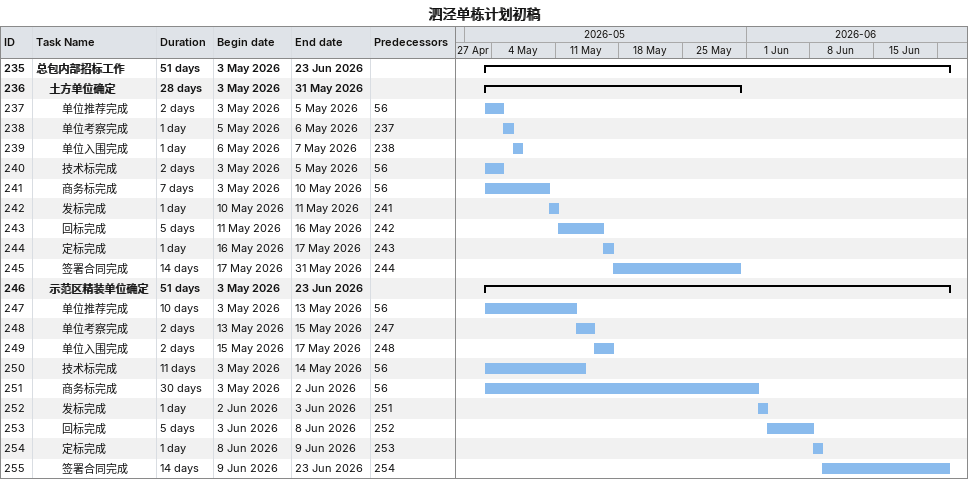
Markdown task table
泗泾单栋计划初稿

| ID | Level | Task | Duration | Start | Finish | Predecessors |
|---|---|---|---|---|---|---|
| 235 | 1 | **总包内部招标工作** | 51d | 2026-05-03 | 2026-06-23 |  |
| 236 | 2 | **土方单位确定** | 28d | 2026-05-03 | 2026-05-31 |  |
| 237 | 3 | 单位推荐完成 | 2d | 2026-05-03 | 2026-05-05 | 56 |
| 238 | 3 | 单位考察完成 | 1d | 2026-05-05 | 2026-05-06 | 237 |
| 239 | 3 | 单位入围完成 | 1d | 2026-05-06 | 2026-05-07 | 238 |
| 240 | 3 | 技术标完成 | 2d | 2026-05-03 | 2026-05-05 | 56 |
| 241 | 3 | 商务标完成 | 7d | 2026-05-03 | 2026-05-10 | 56 |
| 242 | 3 | 发标完成 | 1d | 2026-05-10 | 2026-05-11 | 241 |
| 243 | 3 | 回标完成 | 5d | 2026-05-11 | 2026-05-16 | 242 |
| 244 | 3 | 定标完成 | 1d | 2026-05-16 | 2026-05-17 | 243 |
| 245 | 3 | 签署合同完成 | 14d | 2026-05-17 | 2026-05-31 | 244 |
| 246 | 2 | **示范区精装单位确定** | 51d | 2026-05-03 | 2026-06-23 |  |
| 247 | 3 | 单位推荐完成 | 10d | 2026-05-03 | 2026-05-13 | 56 |
| 248 | 3 | 单位考察完成 | 2d | 2026-05-13 | 2026-05-15 | 247 |
| 249 | 3 | 单位入围完成 | 2d | 2026-05-15 | 2026-05-17 | 248 |
| 250 | 3 | 技术标完成 | 11d | 2026-05-03 | 2026-05-14 | 56 |
| 251 | 3 | 商务标完成 | 30d | 2026-05-03 | 2026-06-02 | 56 |
| 252 | 3 | 发标完成 | 1d | 2026-06-02 | 2026-06-03 | 251 |
| 253 | 3 | 回标完成 | 5d | 2026-06-03 | 2026-06-08 | 252 |
| 254 | 3 | 定标完成 | 1d | 2026-06-08 | 2026-06-09 | 253 |
| 255 | 3 | 签署合同完成 | 14d | 2026-06-09 | 2026-06-23 | 254 |
